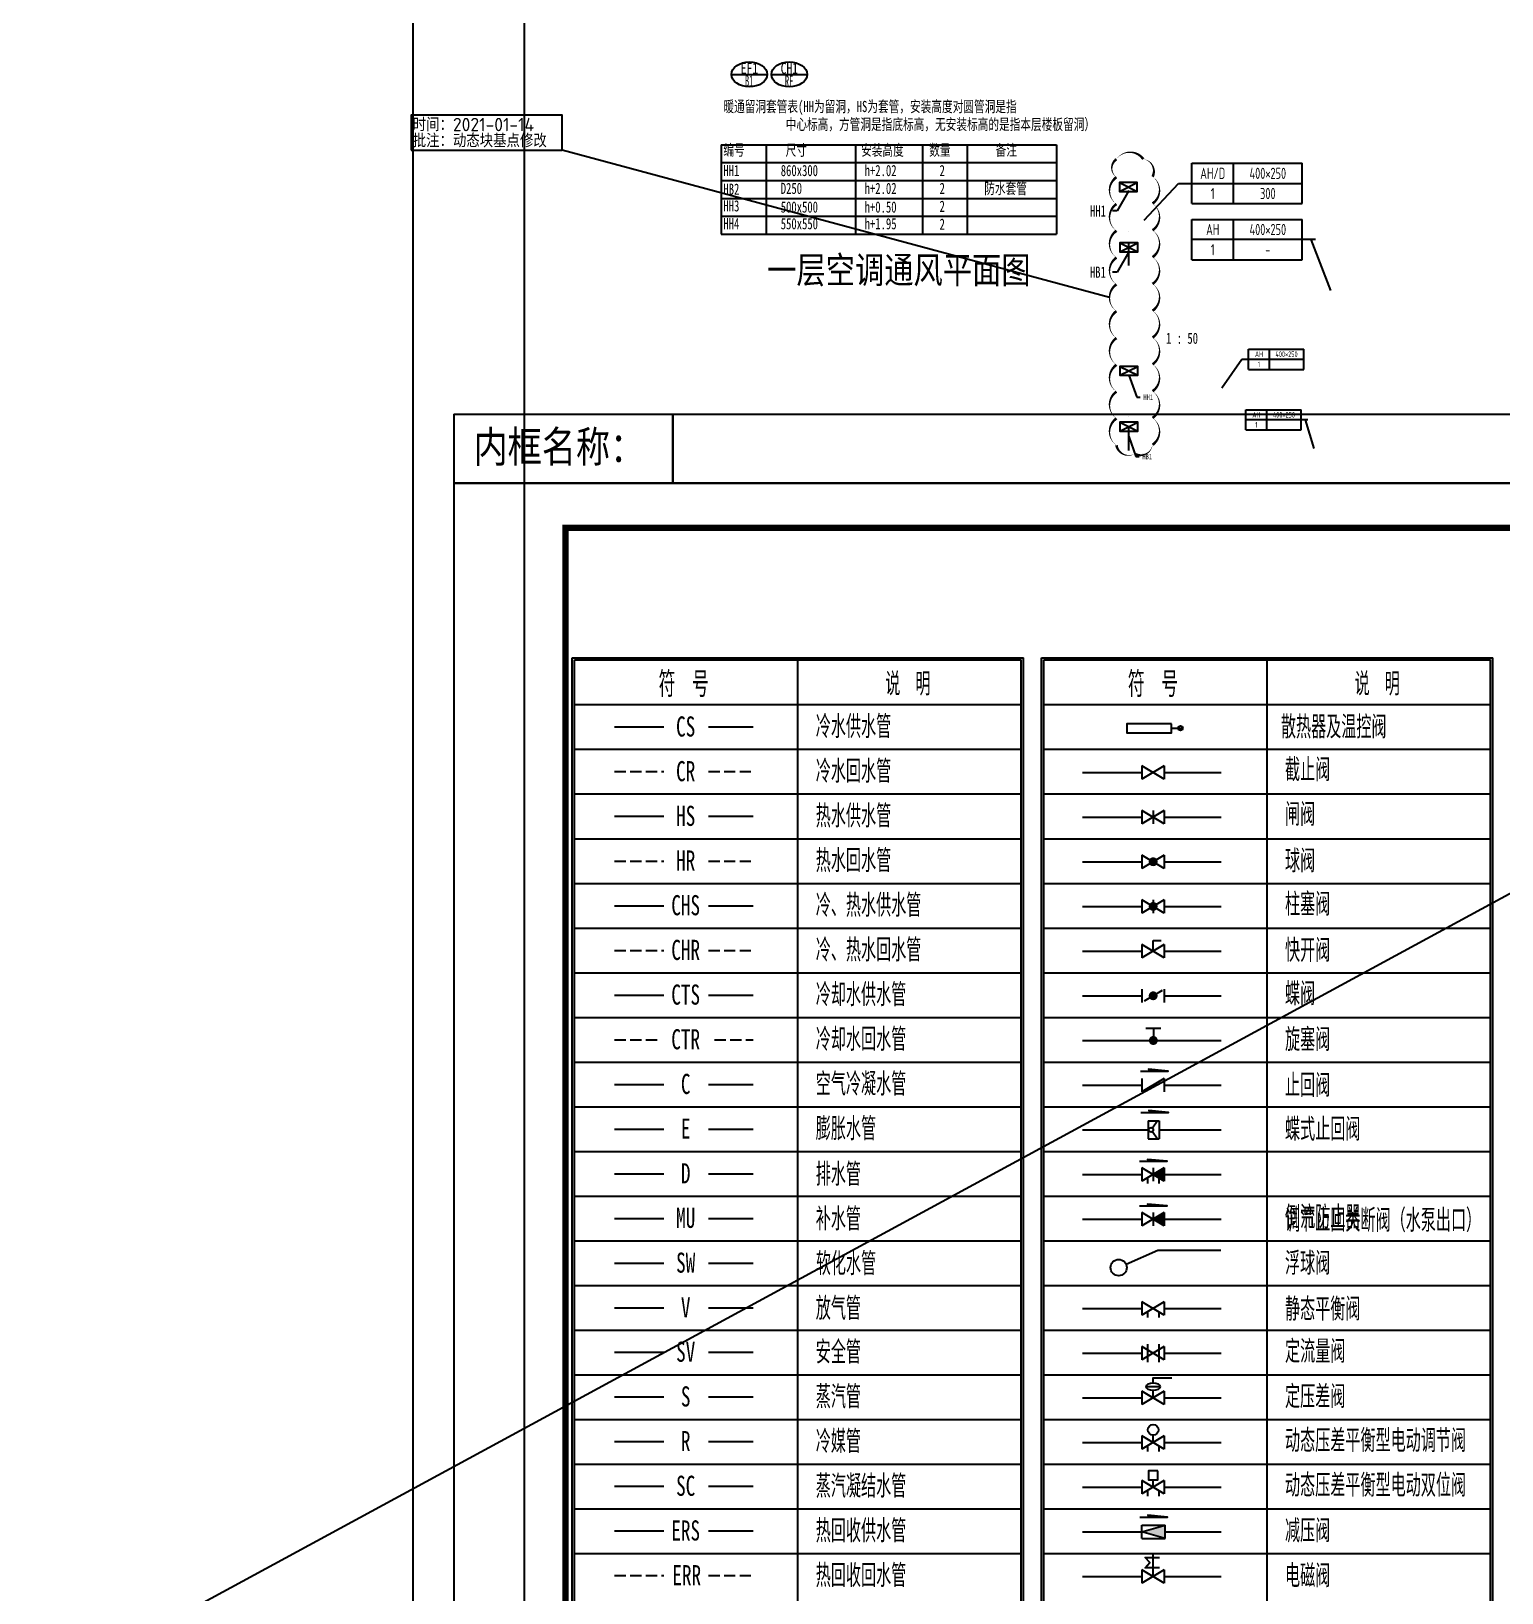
# Model space of a CAD drawing. Extents: x -671963 to 2381076, y -56129 to 1796010.
# Drawn here: x -11010 to 21894, y 33574 to 68524 of the extents above; entities that cross this region are included whole.
import ezdxf
from ezdxf.enums import TextEntityAlignment as Align

# ---------------------------------------------------------------- set-up
doc = ezdxf.new("R2010")
doc.units = 0
doc.header["$LTSCALE"] = 1000
doc.linetypes.add('DASH', pattern=[0.35, 0.25, -0.1])
doc.linetypes.add('DASHDOT', pattern=[25.4, 12.7, -6.35, 0, -6.35])
doc.layers.get('0').update_dxf_attribs({"linetype": 'CONTINUOUS'})
doc.layers.get('Defpoints').update_dxf_attribs({"color": 9, "linetype": 'CONTINUOUS'})
for name, color, linetype in [('H-BUSH', 7, 'CONTINUOUS'), ('H-BUSH-DIMS', 7, 'CONTINUOUS'), ('H-DIMS', 7, 'CONTINUOUS'), ('H-DIMS-DUCT', 7, 'CONTINUOUS'), ('H-DIMS-EQUP', 7, 'CONTINUOUS'), ('H-EQUP-HEAT', 4, 'CONTINUOUS'), ('H-HOBU-DIMS', 7, 'CONTINUOUS'), ('H-HOLE', 7, 'CONTINUOUS'), ('h-hole-dims', 7, 'CONTINUOUS'), ('h-papp-evalv', 3, 'CONTINUOUS'), ('h-papp-valv', 3, 'CONTINUOUS'), ('H-PIPE', 1, 'CONTINUOUS'), ('H-PIPE-C', 4, 'DASH'), ('H-PIPE-CHR', 1, 'DASH'), ('H-PIPE-CHS', 1, 'CONTINUOUS'), ('H-PIPE-CR', 1, 'DASH'), ('H-PIPE-CS', 1, 'CONTINUOUS'), ('H-PIPE-CTR', 1, 'DASH'), ('H-PIPE-CTS', 1, 'CONTINUOUS'), ('H-PIPE-DIMS', 7, 'CONTINUOUS'), ('H-PIPE-HR', 1, 'DASH'), ('H-PIPE-HS', 1, 'CONTINUOUS')]:
    doc.layers.add(name, color=color, linetype=linetype)
doc.layers.add('内框', color=8, linetype='CONTINUOUS', plot=False)
doc.layers.add('审图', color=6, linetype='CONTINUOUS', plot=False)
doc.styles.add('TH-STYLE1', font='', dxfattribs={"width": 0.7})
doc.styles.add('TH-STYLE2', font='', dxfattribs={"width": 0.8})
doc.styles.add('TH-STYLE3', font='tssdeng.shx', dxfattribs={"width": 0.8, "bigfont": 'tssdchn.shx'})
doc.styles.add('TSSD', font='tssdeng.shx', dxfattribs={"bigfont": 'hztxt.shx'})
doc.styles.add('黑体', font='')
doc.styles.get('TH-STYLE1').set_extended_font_data('STFangsong')
doc.styles.get('TH-STYLE2').set_extended_font_data('STXihei')
doc.styles.get('黑体').set_extended_font_data('SimHei')
doc.dimstyles.new('TH-DIM100', dxfattribs={"dimscale": 100, "dimtxt": 3, "dimasz": 1, "dimexe": 2, "dimexo": 3, "dimgap": 1.5, "dimtad": 1, "dimdec": 3, "dimdsep": 46, "dimtxsty": 'TH-STYLE3', "dimblk": 'ARCHTICK', "dimcen": 0, "dimclrd": 256, "dimclre": 256, "dimclrt": 256, "dimazin": 2, "dimtfac": 1, "dimtdec": 3, "dimtofl": 0, "dimtmove": 0, "dimatfit": 3, "dimfxl": 0.18, "dimtolj": 1, "dimtzin": 0, "dimlwd": -1, "dimlwe": -1, "dimarcsym": 0})
doc.dimstyles.new('TH-DIM50', dxfattribs={"dimscale": 50, "dimtxt": 3, "dimasz": 1.5, "dimexe": 2, "dimexo": 3, "dimgap": 1.5, "dimtad": 1, "dimdsep": 46, "dimtxsty": 'TH-STYLE3', "dimblk": 'ARCHTICK', "dimcen": 0, "dimclrd": 256, "dimclre": 256, "dimclrt": 256, "dimazin": 2, "dimtfac": 1, "dimtofl": 0, "dimtmove": 0, "dimatfit": 3, "dimfxl": 0.18, "dimtolj": 1, "dimtzin": 0, "dimlwd": -1, "dimlwe": -1, "dimarcsym": 0})

# ---------------------------------------------------------------- blocks, each defined once
blk = doc.blocks.new('*U66')
blk.add_line((-4, 0), (4, 0))
blk.add_ellipse((0, 0), major_axis=(-4, 0), ratio=0.7)
at = {"style": 'TH-STYLE1', "width": 0.55}
blk.add_attdef('CH1', text='', height=2.5, dxfattribs=at).set_placement((-1.92, 0.1), (1.96, 0.1), align=Align.FIT)
blk.add_attdef('1', text='', height=2.5, dxfattribs=at).set_placement((-0.04, -3.46), align=Align.BOTTOM_CENTER)
blk = doc.blocks.new('_ArchTick')
at = {"color": 0, "linetype": 'ByBlock', "const_width": 0.15}
blk.add_lwpolyline([(-0.5, -0.5), (0.5, 0.5)], dxfattribs=at)
blk = doc.blocks.new('*U110')
for p, q in [((3, 4.51), (27.67, 4.51)), ((3, -4.51), (3, 4.51)), ((12.33, -4.51), (12.33, 4.51)), ((27.67, -4.51), (27.67, 4.51)), ((0, 0), (27.67, 0)), ((3, -4.51), (27.67, -4.51))]:
    blk.add_line(p, q)
at = {"style": 'TH-STYLE3', "width": 0.7}
for tag, p in [('风口名称', (7.67, 2.26)), ('尺寸', (20, 2.26)), ('数量', (7.67, -2.26)), ('风量', (20, -2.26))]:
    blk.add_attdef(tag, text='', height=2.5, dxfattribs=at).set_placement(p, align=Align.MIDDLE_CENTER)
blk = doc.blocks.new('*U109')
for p, q in [((3, 4.51), (27.67, 4.51)), ((3, -4.51), (3, 4.51)), ((12.33, -4.51), (12.33, 4.51)), ((27.67, -4.51), (27.67, 4.51)), ((30.67, 0), (3, 0)), ((3, -4.51), (27.67, -4.51))]:
    blk.add_line(p, q)
at = {"style": 'TH-STYLE3', "width": 0.7}
for tag, p in [('风口名称', (7.67, 2.26)), ('尺寸', (20, 2.26)), ('数量', (7.67, -2.26)), ('风量', (20, -2.26))]:
    blk.add_attdef(tag, text='', height=2.5, dxfattribs=at).set_placement(p, align=Align.MIDDLE_CENTER)
blk = doc.blocks.new('*U4')
at = {"layer": 'Defpoints'}
for points in [[(0, 0), (1189, 0), (1189, 841), (0, 841)], [(25, 831), (1099, 831), (1099, 10), (25, 10)]]:
    blk.add_lwpolyline(points, close=True, dxfattribs=at)
blk = doc.blocks.new('*U27')
at = {"layer": 'h-papp-valv'}
for p, q in [((187276, 53999), (186776, 53699)), ((187276, 53699), (186776, 53999)), ((186776, 53999), (186776, 53699)), ((187276, 53999), (187276, 53699))]:
    blk.add_line(p, q, dxfattribs=at)
blk = doc.blocks.new('*U26')
at = {"layer": 'h-papp-valv'}
for p, q in [((187276, 53999), (186776, 53699)), ((187276, 53699), (186776, 53999)), ((186776, 53999), (186776, 53699)), ((187026, 53999), (187026, 53699)), ((187276, 53999), (187276, 53699))]:
    blk.add_line(p, q, dxfattribs=at)
blk = doc.blocks.new('*U28')
at = {"layer": 'h-papp-valv'}
for p, q in [((187276, 53999), (186776, 53699)), ((187276, 53699), (186776, 53999)), ((186776, 53999), (186776, 53699)), ((187276, 53999), (187276, 53699))]:
    blk.add_line(p, q, dxfattribs=at)
at = {"layer": 'h-papp-valv', "const_width": 99.4}
blk.add_lwpolyline([(186977, 53849, 1), (187076, 53849, 1)], format="xyb", close=True, dxfattribs=at)
blk = doc.blocks.new('*U29')
at = {"layer": 'h-papp-valv'}
for p, q in [((187276, 53999), (186776, 53699)), ((187276, 53699), (186776, 53999)), ((186776, 53999), (186776, 53699)), ((187026, 53999), (187026, 53699)), ((187276, 53999), (187276, 53699))]:
    blk.add_line(p, q, dxfattribs=at)
at = {"layer": 'h-papp-valv', "const_width": 99.4}
blk.add_lwpolyline([(186977, 53849, 1), (187076, 53849, 1)], format="xyb", close=True, dxfattribs=at)
blk = doc.blocks.new('*U30')
at = {"layer": 'h-papp-valv'}
for p, q in [((187276, 53999), (186776, 53699)), ((187276, 53699), (186776, 53999)), ((186776, 53999), (186776, 53699)), ((187026, 53849), (187026, 54089)), ((187026, 54089), (187206, 54089)), ((187276, 53999), (187276, 53699))]:
    blk.add_line(p, q, dxfattribs=at)
blk = doc.blocks.new('*U31')
at = {"layer": 'h-papp-valv'}
for p, q in [((186776, 53999), (186776, 53699)), ((187226, 53969), (186826, 53729)), ((187276, 53999), (187276, 53699))]:
    blk.add_line(p, q, dxfattribs=at)
at = {"layer": 'h-papp-valv', "const_width": 99.4}
blk.add_lwpolyline([(186977, 53849, 1), (187076, 53849, 1)], format="xyb", close=True, dxfattribs=at)
blk = doc.blocks.new('*U32')
at = {"layer": 'h-papp-valv'}
for p, q in [((187110, 53999), (186776, 53999)), ((186943, 53999), (186943, 53651))]:
    blk.add_line(p, q, dxfattribs=at)
at = {"layer": 'h-papp-valv', "const_width": 100}
blk.add_lwpolyline([(186993, 53730, -1), (186893, 53730, -1)], format="xyb", close=True, dxfattribs=at)
blk = doc.blocks.new('*U33')
at = {"layer": 'h-papp-valv'}
for p, q in [((187276, 53999), (186776, 53699)), ((186776, 53999), (186776, 53699)), ((187276, 53999), (187276, 53699))]:
    blk.add_line(p, q, dxfattribs=at)
at = {"layer": 'H-PIPE-DIMS'}
blk.add_lwpolyline([(186741, 54160), (187359, 54160), (186922, 54203), (187050, 54160)], dxfattribs=at)
blk = doc.blocks.new('*U34')
at = {"layer": 'h-papp-valv'}
for p, q in [((186776, 53999), (187026, 53999)), ((186776, 53999), (186776, 53599)), ((186989, 53999), (186871, 53839)), ((187026, 53999), (187026, 53599)), ((186776, 53599), (187026, 53599)), ((186871, 53759), (186989, 53599))]:
    blk.add_line(p, q, dxfattribs=at)
blk.add_circle((186841, 53799), 50, dxfattribs=at)
at = {"layer": 'H-PIPE-DIMS'}
blk.add_lwpolyline([(186612, 54189), (187231, 54189), (186794, 54232), (186922, 54189)], dxfattribs=at)
blk = doc.blocks.new('*U35')
at = {"layer": 'h-papp-valv'}
blk.add_hatch(color=256, dxfattribs=at).paths.add_polyline_path([(187276, 53699), (187276, 53999), (187026, 53849)])
for p, q in [((187276, 53999), (186776, 53699)), ((187276, 53699), (186776, 53999)), ((186776, 53999), (186776, 53699)), ((187026, 53999), (187026, 53699)), ((187276, 53999), (187276, 53699)), ((186901, 53774), (186901, 53649)), ((187151, 53774), (187151, 53649))]:
    blk.add_line(p, q, dxfattribs=at)
at = {"layer": 'H-PIPE-DIMS'}
blk.add_lwpolyline([(186721, 54145), (187339, 54145), (186903, 54188), (187030, 54145)], dxfattribs=at)
blk = doc.blocks.new('*U36')
at = {"layer": 'h-papp-valv'}
blk.add_hatch(color=256, dxfattribs=at).paths.add_polyline_path([(187276, 53699), (187276, 53999), (187026, 53849)])
for p, q in [((187276, 53999), (186776, 53699)), ((187276, 53699), (186776, 53999)), ((186776, 53999), (186776, 53699)), ((187026, 53999), (187026, 53699)), ((187276, 53999), (187276, 53699))]:
    blk.add_line(p, q, dxfattribs=at)
at = {"layer": 'H-PIPE-DIMS'}
blk.add_lwpolyline([(186721, 54145), (187339, 54145), (186903, 54188), (187030, 54145)], dxfattribs=at)
blk = doc.blocks.new('*U37')
at = {"layer": 'h-papp-valv'}
for p, q in [((186421, 53839), (187132, 54159)), ((187132, 54159), (188538, 54159))]:
    blk.add_line(p, q, dxfattribs=at)
blk.add_circle((186255, 53766), 182, dxfattribs=at)
blk = doc.blocks.new('*U38')
at = {"layer": 'h-papp-valv'}
for p, q in [((187276, 53999), (186776, 53699)), ((187276, 53699), (186776, 53999)), ((186776, 53999), (186776, 53699)), ((187276, 53999), (187276, 53699)), ((186901, 53774), (186901, 53649)), ((187151, 53774), (187151, 53649))]:
    blk.add_line(p, q, dxfattribs=at)
blk = doc.blocks.new('*U39')
at = {"layer": 'h-papp-valv'}
for p, q in [((187276, 53999), (186776, 53699)), ((187276, 53699), (186776, 53999)), ((186776, 53999), (186776, 53699)), ((186901, 54049), (186901, 53649)), ((187151, 54049), (187151, 53649)), ((187276, 53999), (187276, 53699))]:
    blk.add_line(p, q, dxfattribs=at)
blk = doc.blocks.new('*U40')
at = {"layer": 'h-papp-valv'}
for p, q in [((187276, 53999), (186776, 53699)), ((187276, 53699), (186776, 53999)), ((186776, 53999), (186776, 53699)), ((186870, 54102), (187183, 54102)), ((187026, 53849), (187026, 54014)), ((187276, 53999), (187276, 53699))]:
    blk.add_line(p, q, dxfattribs=at)
blk.add_lwpolyline([(187026, 54189), (187026, 54297), (187445, 54297)], dxfattribs=at)
blk.add_ellipse((187026, 54102), major_axis=(157, 0), ratio=0.556249, dxfattribs=at)
blk = doc.blocks.new('*U41')
at = {"layer": 'h-papp-evalv'}
for p, q in [((187276, 53999), (186776, 53699)), ((187276, 53699), (186776, 53999)), ((186776, 53999), (186776, 53699)), ((187026, 53849), (187026, 54014)), ((187276, 53999), (187276, 53699)), ((186901, 53774), (186901, 53649)), ((187151, 53774), (187151, 53649))]:
    blk.add_line(p, q, dxfattribs=at)
blk.add_circle((187026, 54134), 119, dxfattribs=at)
blk = doc.blocks.new('*U42')
at = {"layer": 'h-papp-evalv'}
for p, q in [((187276, 53999), (186776, 53699)), ((187276, 53699), (186776, 53999)), ((186776, 53999), (186776, 53699)), ((187026, 53849), (187026, 54014)), ((187276, 53999), (187276, 53699)), ((186901, 53774), (186901, 53649)), ((187151, 53774), (187151, 53649))]:
    blk.add_line(p, q, dxfattribs=at)
blk.add_lwpolyline([(187128, 54214), (186925, 54214), (186925, 54014), (187128, 54014)], close=True, dxfattribs=at)
blk = doc.blocks.new('*U43')
at = {"layer": 'h-papp-valv'}
for p, q in [((186776, 53999), (187296, 53999)), ((186776, 53849), (187296, 53999)), ((186776, 53699), (186776, 53999)), ((187296, 53699), (186776, 53849)), ((187296, 53699), (187296, 53999)), ((186776, 53699), (187296, 53699))]:
    blk.add_line(p, q, dxfattribs=at)
blk.add_solid([(187296, 53699), (186776, 53849), (187296, 53999)], dxfattribs=at)
at = {"layer": 'H-PIPE-DIMS'}
blk.add_lwpolyline([(186727, 54183), (187345, 54183), (186909, 54226), (187036, 54183)], dxfattribs=at)
blk = doc.blocks.new('*U44')
at = {"layer": 'h-papp-evalv'}
for p, q in [((187026, 53849), (187026, 54339)), ((187276, 53999), (186776, 53699)), ((187276, 53699), (186776, 53999)), ((186776, 53999), (186776, 53699)), ((187276, 53999), (187276, 53699))]:
    blk.add_line(p, q, dxfattribs=at)
blk.add_lwpolyline([(187171, 54047), (186847, 54047), (186955, 54162), (186847, 54279), (187171, 54279)], dxfattribs=at)
blk = doc.blocks.new('*U105')
blk.add_line((0, -200), (400, 0))
blk.add_lwpolyline([(0, 0), (0, -200), (400, -200), (400, 0), (0, 0), (400, -200)])
blk = doc.blocks.new('THAPE_A1L_inner')
at = {"layer": '内框'}
for p, q in [((0, 609.4), (0, 594)), ((0, 609.4), (294, 609.4)), ((49, 594), (49, 609.4)), ((49, 609.4), (49, 594)), ((0, 594), (49, 594)), ((28, 594), (0, 594)), ((84, 594), (28, 594)), ((49, 594), (260.87, 594)), ((196, 594), (84, 594)), ((294, 594), (196, 594))]:
    blk.add_line(p, q, dxfattribs=at)
blk.add_lwpolyline([(0, 0), (841, 0), (841, 594), (0, 594)], close=True, dxfattribs=at)
at = {"layer": '内框', "const_width": 1.4}
blk.add_lwpolyline([(25, 584), (25, 10), (831, 10), (831, 584)], close=True, dxfattribs=at)
at = {"layer": '内框', "style": '黑体', "width": 0.8}
blk.add_text('内框名称：', height=7, dxfattribs=at).set_placement((4.43, 598.65))
blk.add_attdef('内框名称', (51.53, 598.63), '', height=7, dxfattribs=at)

msp = doc.modelspace()

# ---------------------------------------------------------------- linework, layer by layer
at = {"layer": 'H-BUSH', "linetype": 'DASHDOT', "ltscale": 0.04}
for p, q in [((13549.0267, 63278.6127, 0), (13549.0267, 64144.2062, 0)), ((13549.0267, 59142.0247, 0), (13549.0267, 60007.6181, 0))]:
    msp.add_line(p, q, dxfattribs=at)
at = {"layer": 'H-DIMS'}
for p, q in [((1093.9919, 4402.2549), (1093.9919, 54502.2549)), ((1093.9919, 54502.2549), (11193.9919, 54502.2549)), ((1143.9919, 4452.2549), (1143.9919, 54452.2549)), ((1143.9919, 54452.2549), (11143.9919, 54452.2549)), ((6143.9919, 4452.2549), (6143.9919, 54452.2549)), ((11143.9919, 4452.2549), (11143.9919, 54452.2549)), ((11193.9919, 4402.2549), (11193.9919, 54502.2549)), ((11593.9917, 4402.2549), (11593.9917, 54502.2549)), ((11593.9917, 54502.2549), (21693.9917, 54502.2549)), ((11643.9917, 4452.2549), (11643.9917, 54452.2549)), ((11643.9917, 54452.2549), (21643.9917, 54452.2549)), ((16643.9917, 4452.2549), (16643.9917, 54452.2549)), ((21643.9917, 4452.2549), (21643.9917, 54452.2549)), ((21693.9917, 4402.2549), (21693.9917, 54502.2549)), ((1143.9919, 53452.2549), (11143.9919, 53452.2549)), ((11643.9917, 53452.2549), (21643.9917, 53452.2549)), ((1143.9919, 52452.2549), (11143.9919, 52452.2549)), ((11643.9917, 52452.2549), (21643.9917, 52452.2549)), ((1143.9919, 51452.2549), (11143.9919, 51452.2549)), ((11643.9917, 51452.2549), (21643.9917, 51452.2549)), ((1143.9919, 50452.2549), (11143.9919, 50452.2549)), ((11643.9917, 50452.2549), (21643.9917, 50452.2549)), ((1143.9919, 49452.2549), (11143.9919, 49452.2549)), ((11643.9917, 49452.2549), (21643.9917, 49452.2549)), ((1143.9919, 48452.2549), (11143.9919, 48452.2549)), ((11643.9917, 48452.2549), (21643.9917, 48452.2549)), ((11643.9917, 47452.2549), (21643.9917, 47452.2549)), ((1143.9919, 46452.2549), (11143.9919, 46452.2549)), ((11643.9917, 46452.2549), (21643.9917, 46452.2549)), ((1143.9919, 45452.2549), (11143.9919, 45452.2549)), ((11643.9917, 45452.2549), (21643.9917, 45452.2549)), ((1143.9919, 44452.2549), (11143.9919, 44452.2549)), ((11643.9917, 44452.2549), (21643.9917, 44452.2549)), ((1143.9919, 43452.2549), (11143.9919, 43452.2549)), ((11643.9917, 43452.2549), (21643.9917, 43452.2549)), ((1143.9919, 42452.2549), (11143.9919, 42452.2549)), ((11643.9917, 42452.2549), (21643.9917, 42452.2549)), ((1143.9919, 41452.2549), (11143.9919, 41452.2549)), ((11643.9917, 41452.2549), (21643.9917, 41452.2549)), ((1143.9919, 40452.2549), (11143.9919, 40452.2549)), ((11643.9917, 40452.2549), (21643.9917, 40452.2549)), ((1143.9919, 39452.2549), (11143.9919, 39452.2549)), ((11643.9917, 39452.2549), (21643.9917, 39452.2549)), ((1143.9919, 38452.2549), (11143.9919, 38452.2549)), ((11643.9917, 38452.2549), (21643.9917, 38452.2549)), ((1143.9919, 37452.2549), (11143.9919, 37452.2549)), ((11643.9917, 37452.2549), (21643.9917, 37452.2549)), ((1143.9919, 36452.2549), (11143.9919, 36452.2549)), ((11643.9917, 36452.2549), (21643.9917, 36452.2549)), ((1143.9919, 35452.2549), (11143.9919, 35452.2549)), ((11643.9917, 35452.2549), (21643.9917, 35452.2549)), ((1143.9919, 34452.2549), (11143.9919, 34452.2549)), ((11643.9917, 34452.2549), (21643.9917, 34452.2549))]:
    msp.add_line(p, q, dxfattribs=at)
at = {"layer": 'H-EQUP-HEAT'}
msp.add_line((14505.0429, 52924.2593), (14755.0431, 52924.2593), dxfattribs=at)
msp.add_lwpolyline([(14505.0429, 53024.2595), (13505.0429, 53024.2595), (13505.0429, 52824.2591), (14505.0429, 52824.2591)], close=True, dxfattribs=at)
msp.add_circle((14705.0429, 52924.2593), 50.0002, dxfattribs=at)
at = {"layer": 'H-HOBU-DIMS'}
for p, q in [((4430.99, 65982.9816), (11930.99, 65982.9816)), ((4430.99, 65982.9816), (4430.99, 63982.9816)), ((5430.99, 65982.9816), (5430.99, 63982.9816)), ((7430.99, 65982.9816), (7430.99, 63982.9816)), ((8930.99, 65982.9816), (8930.99, 63982.9816)), ((9930.99, 65982.9816), (9930.99, 63982.9816)), ((11930.99, 65982.9816), (11930.99, 63982.9816)), ((4430.99, 65582.9816), (11930.99, 65582.9816)), ((4430.99, 65182.9816), (11930.99, 65182.9816)), ((4430.99, 64782.9816), (11930.99, 64782.9816)), ((4430.99, 64382.9816), (11930.99, 64382.9816)), ((4430.99, 63982.9816), (11930.99, 63982.9816))]:
    msp.add_line(p, q, dxfattribs=at)
at = {"layer": 'H-PIPE'}
for p, q in [((12512.8763, 51935.9111), (13843.9919, 51935.9111)), ((14343.9916, 51935.9111), (15613.2592, 51935.9111)), ((12512.8763, 50935.9111), (13843.9919, 50935.9111)), ((14343.9916, 50935.9111), (15613.2592, 50935.9111)), ((12512.8763, 49935.9111), (13843.9919, 49935.9111)), ((14343.9916, 49935.9111), (15613.2592, 49935.9111)), ((12512.8763, 48935.9111), (13843.9919, 48935.9111)), ((14343.9916, 48935.9111), (15613.2592, 48935.9111)), ((12512.8763, 47935.9111), (13843.9919, 47935.9111)), ((14343.9916, 47935.9111), (15613.2592, 47935.9111)), ((12512.8763, 46935.9111), (13843.9919, 46935.9111)), ((14343.9916, 46935.9111), (15613.2592, 46935.9111)), ((12512.8763, 45935.9111), (13998.8528, 45935.6077)), ((14196.7736, 45935.9111), (15613.2592, 45935.9111)), ((12512.8763, 44935.9111), (13843.9919, 44935.9111)), ((14343.9916, 44935.9111), (15613.2592, 44935.9111)), ((2043.9919, 43952.2549), (3143.9919, 43952.2549)), ((4143.9919, 43952.2549), (5143.9919, 43952.2549)), ((12512.8763, 43935.9111), (13981.0527, 43935.9111)), ((14231.0527, 43935.9111), (15613.2592, 43935.9111)), ((2043.9919, 42952.2549), (3143.9919, 42952.2549)), ((4143.9919, 42952.2549), (5143.9919, 42952.2549)), ((12512.8763, 42935.9111), (13843.9919, 42935.9111)), ((14343.9916, 42935.9111), (15613.2592, 42935.9111)), ((2043.9919, 41952.2549), (3143.9919, 41952.2549)), ((4143.9919, 41952.2549), (5143.9919, 41952.2549)), ((12512.8763, 41935.9111), (13843.9919, 41935.9111)), ((14343.9916, 41935.9111), (15613.2592, 41935.9111)), ((2043.9919, 40952.2549), (3143.9919, 40952.2549)), ((4143.9919, 40952.2549), (5143.9919, 40952.2549)), ((2043.9919, 39952.2549), (3143.9919, 39952.2549)), ((4143.9919, 39952.2549), (5143.9919, 39952.2549)), ((12512.8763, 39935.9111), (13843.9919, 39935.9111)), ((14343.9916, 39935.9111), (15613.2592, 39935.9111)), ((2043.9919, 38957.8075), (3143.9919, 38957.8075)), ((4143.9919, 38957.8075), (5143.9919, 38957.8075)), ((12512.8763, 38935.9111), (13843.9919, 38935.9111)), ((14343.9916, 38935.9111), (15613.2592, 38935.9111)), ((2043.9919, 37957.8075), (3143.9919, 37957.8075)), ((4143.9919, 37957.8075), (5143.9919, 37957.8075)), ((12512.8763, 37935.9111), (13843.9919, 37935.9111)), ((14343.9916, 37935.9111), (15613.2592, 37935.9111)), ((2043.9919, 36957.8075), (3143.9919, 36957.8075)), ((4143.9919, 36957.8075), (5143.9919, 36957.8075)), ((12512.8763, 36935.9111), (13843.9919, 36935.9111)), ((14343.9916, 36935.9111), (15613.2592, 36935.9111)), ((12512.8763, 35935.9111), (13843.9919, 35935.9111)), ((14343.9916, 35935.9111), (15613.2592, 35935.9111)), ((2043.9919, 34957.8075), (3143.9919, 34957.8075)), ((4143.9919, 34957.8075), (5143.9919, 34957.8075)), ((12512.8763, 34935.9111), (13843.9919, 34935.9111)), ((14343.9916, 34935.9111), (15613.2592, 34935.9111)), ((12512.8763, 33935.9111), (13843.9919, 33935.9111)), ((14343.9916, 33935.9111), (15613.2592, 33935.9111))]:
    msp.add_line(p, q, dxfattribs=at)
at = {"layer": 'H-PIPE-C', "linetype": 'DASHDOT'}
for p, q in [((2043.9919, 44952.2549), (3143.9919, 44952.2549)), ((4143.9919, 44952.2549), (5143.9919, 44952.2549)), ((2043.9919, 35957.8075), (3143.9919, 35957.8075)), ((4143.9919, 35957.8075), (5143.9919, 35957.8075))]:
    msp.add_line(p, q, dxfattribs=at)
at = {"layer": 'H-PIPE-CHR'}
for p, q in [((2043.9919, 47952.2549), (3143.9919, 47952.2549)), ((4143.9919, 47952.2549), (5143.9919, 47952.2549))]:
    msp.add_line(p, q, dxfattribs=at)
at = {"layer": 'H-PIPE-CHS'}
for p, q in [((2043.9919, 48952.2549), (3143.9919, 48952.2549)), ((4143.9919, 48952.2549), (5143.9919, 48952.2549))]:
    msp.add_line(p, q, dxfattribs=at)
at = {"layer": 'H-PIPE-CR'}
for p, q in [((2043.9919, 51952.2549), (3143.9919, 51952.2549)), ((4143.9919, 51952.2549), (5143.9919, 51952.2549)), ((2043.9919, 33957.8075), (3143.9919, 33957.8075)), ((4143.9919, 33957.8075), (5143.9919, 33957.8075))]:
    msp.add_line(p, q, dxfattribs=at)
at = {"layer": 'H-PIPE-CS'}
for p, q in [((2043.9919, 52952.2549), (3143.9919, 52952.2549)), ((4143.9919, 52952.2549), (5143.9919, 52952.2549))]:
    msp.add_line(p, q, dxfattribs=at)
at = {"layer": 'H-PIPE-CTR'}
for p, q in [((2043.9919, 45952.2549), (3042.3005, 45952.2549)), ((4279.6625, 45952.2549), (5143.9919, 45952.2549))]:
    msp.add_line(p, q, dxfattribs=at)
at = {"layer": 'H-PIPE-CTS', "color": 9}
msp.add_line((1143.9919, 47452.2549), (11143.9919, 47452.2549), dxfattribs=at)
at = {"layer": 'H-PIPE-CTS'}
for p, q in [((2043.9919, 46952.2549), (3143.9919, 46952.2549)), ((4143.9919, 46952.2549), (5143.9919, 46952.2549))]:
    msp.add_line(p, q, dxfattribs=at)
at = {"layer": 'H-PIPE-HR'}
for p, q in [((2043.9919, 49952.2549), (3143.9919, 49952.2549)), ((4143.9919, 49952.2549), (5143.9919, 49952.2549))]:
    msp.add_line(p, q, dxfattribs=at)
at = {"layer": 'H-PIPE-HS'}
for p, q in [((2043.9919, 50952.2549), (3143.9919, 50952.2549)), ((4143.9919, 50952.2549), (5143.9919, 50952.2549))]:
    msp.add_line(p, q, dxfattribs=at)
at = {"layer": '审图', "color": 6}
for p, q in [((13116.7523, 62567.2899), (873.4615, 65865.0146)), ((22143.9917, 49252.2549), (-11010.1904, 31266.0448))]:
    msp.add_line(p, q, dxfattribs=at)
msp.add_lwpolyline([(-2509.0157, 65865.0146), (873.4615, 65865.0146), (873.4615, 66645.0146), (-2509.0157, 66645.0146)], close=True, dxfattribs=at)
msp.add_lwpolyline([(13272.7886, 65660.216, 0, 60, -0.52056705), (13872.7886, 65660.216, 0, 60, -0.52056705), (14080.5252, 65267.9526, 0, 60, -0.52056705), (14080.5252, 64667.9526, 0, 60, -0.52056705), (14080.5252, 64067.9526, 0, 60, -0.52056705), (14080.5252, 63467.9526, 0, 60, -0.52056705), (14080.5252, 62867.9526, 0, 60, -0.52056705), (14080.5252, 62267.9526, 0, 60, -0.52056705), (14080.5252, 61667.9526, 0, 60, -0.52056705), (14080.5252, 61067.9526, 0, 60, -0.52056705), (14080.5252, 60467.9526, 0, 60, -0.52056705), (14080.5252, 59867.9526, 0, 60, -0.52056705), (14080.5252, 59267.9526, 0, 60, -0.52056705), (13681.9371, 59066.5407, 0, 60, -0.52056705), (13272.7886, 59257.3922, 0, 60, -0.52056705), (13272.7886, 59857.3922, 0, 60, -0.52056705), (13272.7886, 60457.3922, 0, 60, -0.52056705), (13272.7886, 61057.3922, 0, 60, -0.52056705), (13272.7886, 61657.3922, 0, 60, -0.52056705), (13272.7886, 62257.3922, 0, 60, -0.52056705), (13272.7886, 62857.3922, 0, 60, -0.52056705), (13272.7886, 63457.3922, 0, 60, -0.52056705), (13272.7886, 64057.3922, 0, 60, -0.52056705), (13272.7886, 64657.3922, 0, 60, -0.52056705), (13272.7886, 65257.3922, 0, 60, -0.52056705)], format="xyseb", close=True, dxfattribs=at)

# ---------------------------------------------------------------- block references
at = {"xscale": 100, "yscale": 100, "zscale": 100}
msp.add_blockref('*U4', (-2475, -990), dxfattribs=at)
at = {"layer": 'H-DIMS-DUCT'}
ref = msp.add_blockref('*U66', (5058.1909, 67557.7062), dxfattribs=dict(at, xscale=100, yscale=100, zscale=100))
ref.add_attrib('CH1', 'EF1', dxfattribs={"layer": '0', "height": 250, "style": 'TH-STYLE1', "width": 0.607346}).set_placement((4865.9619, 67568.1863), (5254.2953, 67568.1863), align=Align.FIT)
ref.add_attrib('1', 'B1', dxfattribs={"layer": '0', "height": 250, "style": 'TH-STYLE1', "width": 0.55}).set_placement((5054.184, 67211.8657), align=Align.BOTTOM_CENTER)
for name, p, xscale, yscale, zscale, values in [('*U110', (14659.5557, 65117.1702), 100, 100, 100, {'风口名称': 'AH/D', '尺寸': '400×250', '数量': '1', '风量': '300'}), ('*U109', (14659.5557, 63860.0571), 100, 100, 100, {'风口名称': ' AH ', '尺寸': '400×250', '数量': '1', '风量': '-'}), ('*U110', (16078.3615, 61181.9954), 50, 50, 50, {'风口名称': 'AH', '尺寸': '400×250', '数量': '1'}), ('*U109', (16019.1894, 59826.139), 50, 50, 50, {'风口名称': ' AH ', '尺寸': '400×250', '数量': '1'})]:
    msp.add_blockref(name, p, dxfattribs=dict(at, xscale=xscale, yscale=yscale, zscale=zscale)).add_auto_attribs(values)
at = {"layer": 'H-DIMS-EQUP', "xscale": 100, "yscale": 100, "zscale": 100}
msp.add_blockref('*U66', (5951.4132, 67557.7062), dxfattribs=at).add_auto_attribs({'CH1': 'CH1', '1': 'RF'})
at = {"layer": 'H-HOLE'}
for p in [(13337.7292, 65139.5776, 0), (13349.0267, 63788.2558, 0), (13349.0267, 61022.5799, 0), (13349.0267, 59774.8214, 0)]:
    msp.add_blockref('*U105', p, dxfattribs=at)
at = {"layer": 'h-papp-evalv'}
for name, p in [('*U41', (-172932.4889, -16913.2621)), ('*U42', (-172932.4889, -17913.2621)), ('*U44', (-172932.4889, -19913.2621))]:
    msp.add_blockref(name, p, dxfattribs=at)
at = {"layer": 'h-papp-valv'}
for name, p in [('*U27', (-172932.4889, -1913.2621)), ('*U26', (-172932.4889, -2913.2621)), ('*U28', (-172932.4889, -3913.2621)), ('*U29', (-172932.4889, -4913.2621)), ('*U30', (-172932.4889, -5913.2621)), ('*U31', (-172932.4889, -6913.2621)), ('*U32', (-172845.3199, -7794.262)), ('*U33', (-172932.4889, -8913.2621)), ('*U34', (-172795.4281, -9863.1076)), ('*U35', (-172932.4889, -10913.2621)), ('*U36', (-172932.4889, -11913.2621)), ('*U37', (-172932.4889, -12913.2621)), ('*U38', (-172932.4889, -13913.2621)), ('*U39', (-172932.4889, -14913.2621)), ('*U40', (-172932.4889, -15913.2621)), ('*U43', (-172932.4889, -18913.2621))]:
    msp.add_blockref(name, p, dxfattribs=at)
at = {"layer": '内框', "xscale": 100, "yscale": 100, "zscale": 100}
msp.add_blockref('THAPE_A1L_inner', (-1556.0081, -990), dxfattribs=at)

# ---------------------------------------------------------------- texts
at = {"layer": 'H-BUSH-DIMS', "style": 'TH-STYLE1'}
for insert, char_height, attachment_point in [((13035.3232, 63005.9832, 0), 250, 9), ((13853.8207, 59066.5407, 0), 125, 1)]:
    msp.add_mtext('HB1', dxfattribs=dict(at, insert=insert, char_height=char_height, attachment_point=attachment_point))
at = {"layer": 'H-DIMS', "style": 'TH-STYLE1', "width": 0.55}
for s, height, p in [('符  号', 500, (3589.9167, 53937.9479)), ('说  明', 450, (8605.056, 53937.9479)), ('符  号', 500, (14089.9166, 53937.9479)), ('说  明', 450, (19105.0559, 53937.9479))]:
    msp.add_text(s, height=height, dxfattribs=at).set_placement(p, align=Align.MIDDLE)
for s, p in [('冷水供水管', (6543.9919, 52752.2549)), ('散热器及温控阀', (16953.1705, 52743.6456)), ('冷水回水管', (6543.9919, 51752.2549)), ('截止阀', (17043.9921, 51785.9024)), ('热水供水管', (6543.9919, 50752.2549)), ('闸阀', (17043.9921, 50785.9024)), ('热水回水管', (6543.9919, 49752.2549)), ('球阀', (17043.9921, 49746.013)), ('柱塞阀', (17043.9921, 48775.9466)), ('冷、热水供水管', (6543.9919, 48752.2549)), ('冷、热水回水管', (6543.9919, 47752.2549)), ('快开阀', (17043.9921, 47744.2466)), ('冷却水供水管', (6543.9919, 46752.2549)), ('蝶阀', (17043.9921, 46772.0171)), ('冷却水回水管', (6543.9919, 45752.2549)), ('旋塞阀', (17043.9921, 45746.6614)), ('空气冷凝水管', (6543.9919, 44752.2549)), ('止回阀', (17043.9917, 44722.5649)), ('膨胀水管', (6543.9919, 43752.2549)), ('蝶式止回阀', (17043.9921, 43739.6939)), ('排水管', (6543.9919, 42731.8762)), ('倒流防止器', (17043.9921, 41776.6659)), ('补水管', (6543.9919, 41731.8762)), ('调节止回关断阀（水泵出口）', (17043.9921, 41701.5666)), ('软化水管', (6543.9919, 40731.8762)), ('浮球阀', (17043.9921, 40740.7745)), ('放气管', (6543.9919, 39731.8762)), ('静态平衡阀', (17043.9921, 39714.722)), ('安全管', (6543.9919, 38752.2549)), ('定流量阀', (17043.9921, 38768.4457)), ('蒸汽管', (6543.9919, 37752.2549)), ('定压差阀', (17043.9921, 37756.0918)), ('冷媒管', (6543.9919, 36752.2549)), ('动态压差平衡型电动调节阀', (17043.9921, 36771.3775)), ('蒸汽凝结水管', (6543.9919, 35752.2549)), ('动态压差平衡型电动双位阀', (17043.9921, 35771.3775)), ('热回收供水管', (6543.9919, 34752.2549)), ('减压阀', (17043.9921, 34753.9035)), ('热回收回水管', (6543.9919, 33752.2549)), ('电磁阀', (17043.9921, 33745.7985))]:
    msp.add_text(s, height=450, dxfattribs=at).set_placement(p)
at = {"layer": 'H-DIMS', "insert": (4804.6505, 63481.8832), "char_height": 600, "attachment_point": 1, "style": 'TH-STYLE2'}
msp.add_mtext('  一层空调通风平面图', dxfattribs=at)
at = {"layer": 'H-HOBU-DIMS', "char_height": 250, "attachment_point": 1, "style": 'TH-STYLE1'}
for s, insert in [('暖通留洞套管表(HH为留洞，HS为套管，安装高度对圆管洞是指', (4477.1502, 66965.0895)), ('                            中心标高，方管洞是指底标高，无安装标高的是指本层楼板留洞）', (2537.6977, 66565.0895)), ('编号', (4477.1502, 65989.5308)), ('尺寸', (5870.3755, 65989.5308)), ('安装高度', (7559.0745, 65989.5308)), ('数量', (9082.6726, 65989.5308)), ('备注', (10569.4156, 65989.5308)), ('HH1', (4477.1502, 65531.5866)), ('860x300', (5760.7856, 65531.5866)), ('h+2.02', (7637.7496, 65531.5866)), ('2', (9314.1927, 65531.5866)), ('HB2', (4477.1502, 65114.0741)), ('D250', (5760.7856, 65131.5866)), ('h+2.02', (7637.7496, 65131.5866)), ('2', (9314.1927, 65131.5866)), ('防水套管', (10314.1927, 65131.5866)), ('HH3', (4477.1502, 64740.8967)), ('500x500', (5760.7856, 64714.0741)), ('h+0.50', (7637.7496, 64714.0741)), ('2', (9314.1927, 64731.5866)), ('HH4', (4477.1502, 64340.8967)), ('550x550', (5760.7856, 64340.8967)), ('h+1.95', (7637.7496, 64340.8967)), ('2', (9314.1927, 64331.5866))]:
    msp.add_mtext(s, dxfattribs=dict(at, insert=insert))
at = {"layer": 'H-HOLE', "insert": (15097.5265, 61523.3296, 0), "char_height": 250, "attachment_point": 9, "style": 'TH-STYLE1'}
msp.add_mtext('1 : 50', dxfattribs=at)
at = {"layer": 'h-hole-dims', "style": 'TH-STYLE1'}
for insert, char_height, attachment_point in [((13035.3232, 64376.8953, 0), 250, 9), ((13875.7816, 60394.6029, 0), 125, 1)]:
    msp.add_mtext('HH1', dxfattribs=dict(at, insert=insert, char_height=char_height, attachment_point=attachment_point))
at = {"layer": 'H-PIPE-DIMS', "style": 'TH-STYLE1', "width": 0.7}
for s, p in [('CS', (3633.717, 52963.2336)), ('CR', (3633.717, 51963.2336)), ('HS', (3633.717, 50963.2336)), ('HR', (3633.717, 49963.2336)), ('CHS', (3633.717, 48963.2336)), ('CHR', (3633.717, 47963.2336)), ('CTS', (3633.717, 46963.2336)), ('CTR', (3633.717, 45963.2336)), ('C', (3633.717, 44963.2336)), ('E', (3633.717, 43963.2336)), ('D', (3633.717, 42963.2336)), ('MU', (3633.717, 41963.2336)), ('SW', (3633.717, 40963.2336)), ('V', (3633.717, 39963.2336)), ('SV', (3633.717, 38968.7862)), ('S', (3633.717, 37968.7862)), ('R', (3633.717, 36968.7862)), ('SC', (3633.717, 35968.7862)), ('ERS', (3633.717, 34968.7862)), ('ERR', (3657.135, 33968.7862))]:
    msp.add_text(s, height=450, dxfattribs=at).set_placement(p, align=Align.MIDDLE)
at = {"layer": '审图', "color": 6, "style": 'TSSD'}
for s, p in [('时间：2021-01-14', (-2475, 66285.0146)), ('批注：动态块基点修改', (-2475, 65925.0146))]:
    msp.add_text(s, height=300, dxfattribs=at).set_placement(p)

# ---------------------------------------------------------------- leaders
at = {"layer": 'H-BUSH-DIMS', "annotation_type": 0, "has_hookline": 1}
for points, dimstyle, hookline_direction, text_width in [([(13549.0267, 63588.2558, 0), (13285.3232, 63130.9832, 0), (13185.3232, 63130.9832, 0)], 'TH-DIM100', 1, 453.4091), ([(13549.0267, 59451.6678, 0), (13703.8207, 59004.0407, 0), (13778.8207, 59004.0407, 0)], 'TH-DIM50', 0, 226.7045)]:
    msp.add_leader(points, dimstyle=dimstyle, override={"dimgap": 1.5, "dimtad": 0}, dxfattribs=dict(at, hookline_direction=hookline_direction, text_width=text_width))
at = {"layer": 'H-DIMS-DUCT'}
for points, dimstyle, override in [([(13894.9284, 64291.9933), (14659.5557, 65117.1702)], 'TH-DIM100', {"dimtad": 0}), ([(18071.4128, 62718.3123), (17626.2224, 63860.0571)], 'TH-DIM100', {"dimgap": 1.5, "dimtad": 0}), ([(15630.1377, 60542.9302), (16078.3615, 61181.9954)], 'TH-DIM50', {"dimgap": 1.5, "dimtad": 0}), ([(17693.8942, 59187.0738), (17502.5227, 59826.139)], 'TH-DIM50', {"dimgap": 1.5, "dimtad": 0})]:
    msp.add_leader(points, dimstyle=dimstyle, override=override, dxfattribs=at)
at = {"layer": 'h-hole-dims', "annotation_type": 0, "has_hookline": 1}
for points, dimstyle, hookline_direction, text_width in [([(13549.0267, 64959.1679, 0), (13285.3232, 64501.8953, 0), (13185.3232, 64501.8953, 0)], 'TH-DIM100', 1, 491.8561), ([(13549.0267, 60822.5799, 0), (13725.7816, 60332.1029, 0), (13800.7816, 60332.1029, 0)], 'TH-DIM50', 0, 245.928)]:
    msp.add_leader(points, dimstyle=dimstyle, override={"dimgap": 1.5, "dimtad": 0}, dxfattribs=dict(at, hookline_direction=hookline_direction, text_width=text_width))

doc.saveas('drawing.dxf')
